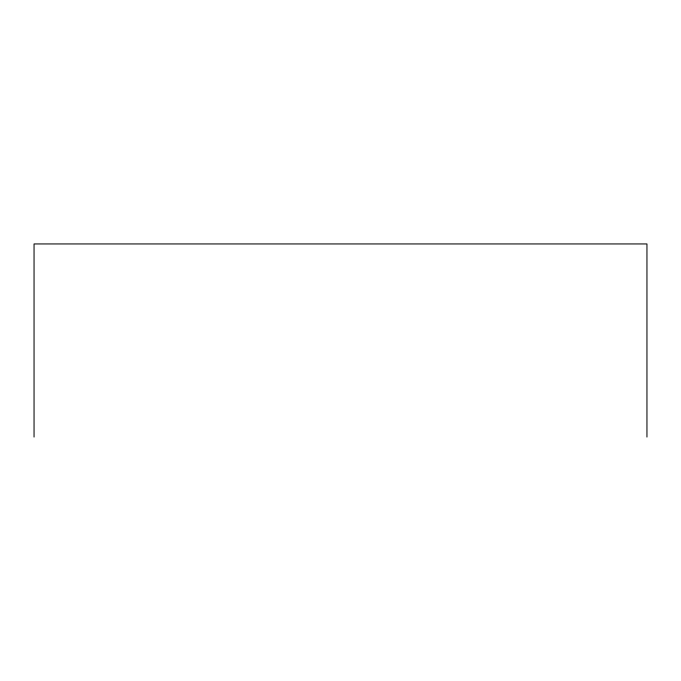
<?xml version="1.0" encoding="UTF-8"?>
<svg xmlns="http://www.w3.org/2000/svg" width="681" height="681" viewBox="0 0 681 681"><rect width="100%" height="100%" fill="white"/><g stroke="black" fill="none" stroke-linecap="round" stroke-linejoin="round"><path stroke-width="1.02" d="M646.95 437.057L646.95 243.943L34.05 243.943L34.05 437.057"/></g></svg>
